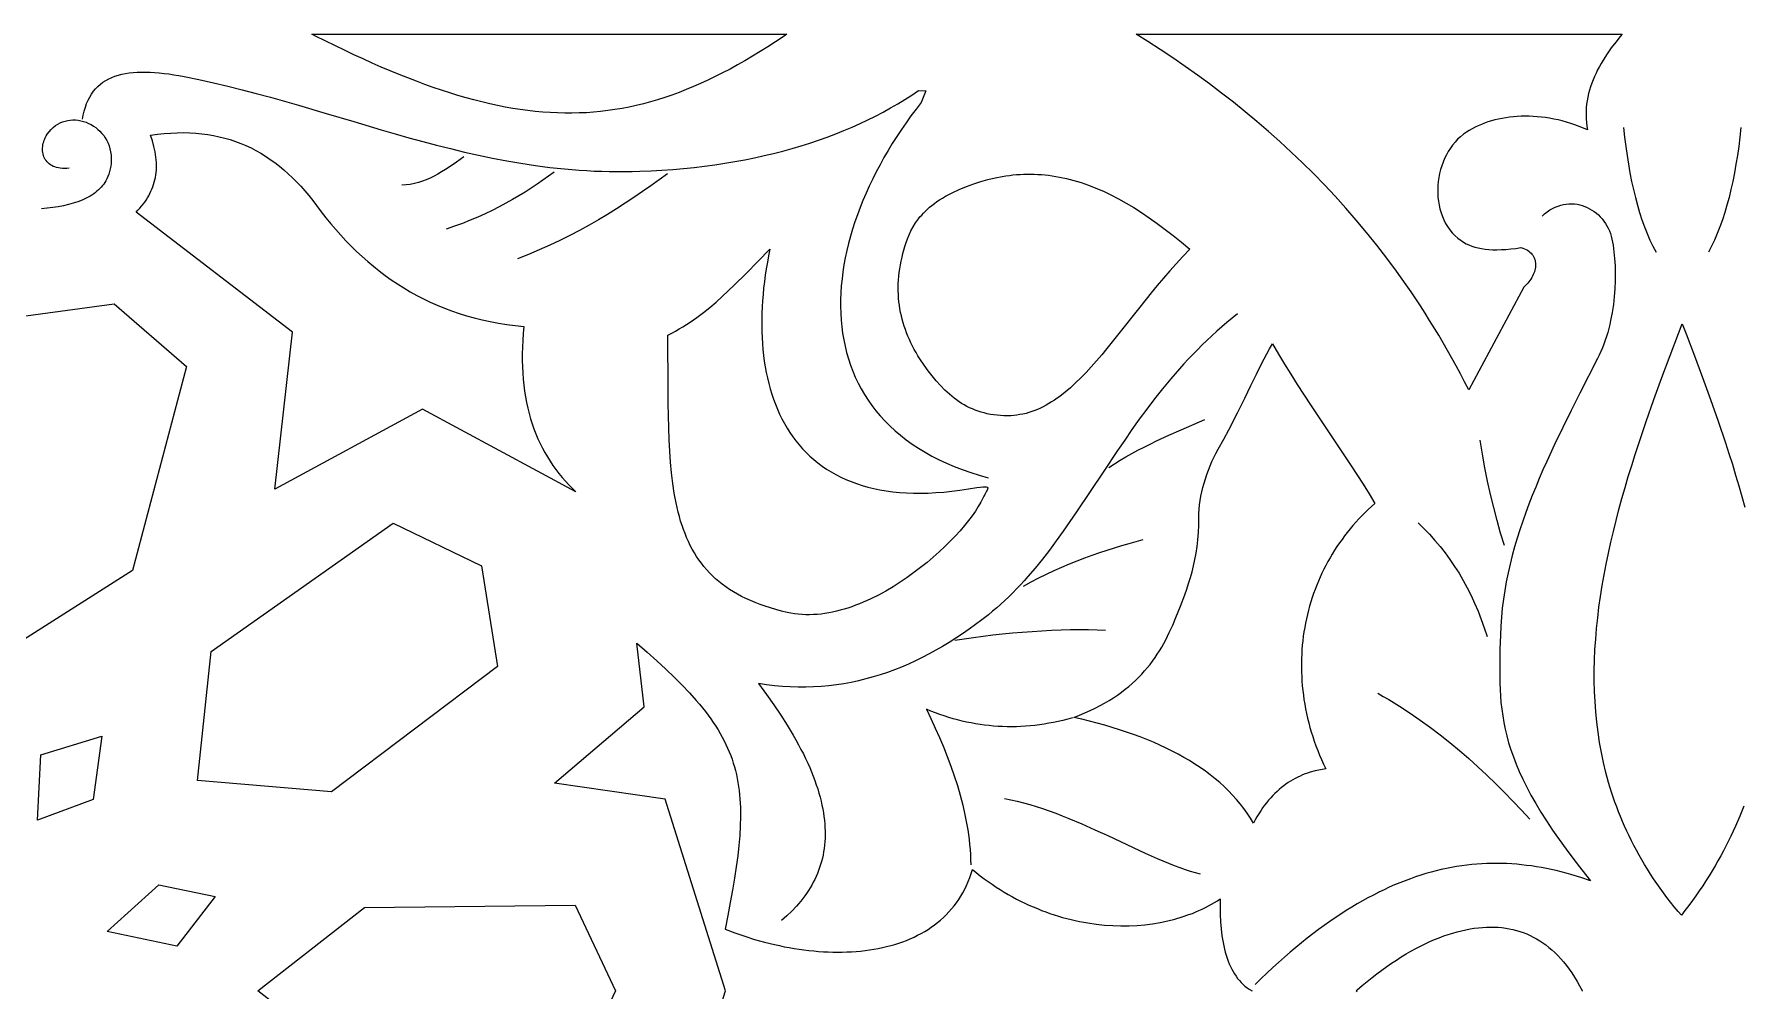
# Model space of a CAD drawing. Extents: x -332 to 348, y -263 to 352.
# Drawn here: x 164.42 to 213.25, y -175.33 to -148 of the extents above; entities that cross this region are included whole.
import ezdxf

# ---------------------------------------------------------------- set-up
doc = ezdxf.new("R2010")
doc.units = 0
doc.layers.add('LAYER_1', color=18, linetype='CONTINUOUS')
doc.layers.add('LAYER_2', color=174, linetype='CONTINUOUS')

msp = doc.modelspace()

# ---------------------------------------------------------------- linework, layer by layer
at = {"layer": 'LAYER_1'}
for points in [[(185.827, -148.071), (185.604, -148.218), (185.383, -148.361), (185.164, -148.498), (184.946, -148.63), (184.731, -148.757), (184.516, -148.878), (184.304, -148.995), (184.092, -149.106), (183.882, -149.212), (183.673, -149.312), (183.465, -149.408), (183.258, -149.498), (183.052, -149.583), (182.847, -149.663), (182.642, -149.738), (182.438, -149.808), (182.234, -149.872), (182.03, -149.932), (181.827, -149.987), (181.624, -150.036), (181.421, -150.081), (181.218, -150.12), (181.015, -150.154), (180.811, -150.184), (180.607, -150.209), (180.403, -150.228), (180.198, -150.243), (179.992, -150.252), (179.786, -150.257), (179.579, -150.257), (179.371, -150.252), (179.161, -150.242), (178.951, -150.228), (178.739, -150.208), (178.526, -150.184), (178.311, -150.155), (178.095, -150.121), (177.877, -150.082), (177.657, -150.039), (177.436, -149.99), (177.212, -149.937), (176.987, -149.88), (176.759, -149.817), (176.529, -149.75), (176.296, -149.679), (176.061, -149.602), (175.824, -149.521), (175.583, -149.436), (175.34, -149.345), (175.094, -149.25), (174.845, -149.151), (174.593, -149.047), (174.338, -148.938), (174.079, -148.825), (173.817, -148.708), (173.552, -148.586), (173.283, -148.459), (173.01, -148.328), (172.453, -148.052), (172.351, -148), (185.93, -148)], [(209.75, -148.064), (209.618, -148.225), (209.491, -148.392), (209.37, -148.565), (209.256, -148.743), (209.203, -148.834), (209.151, -148.926), (209.102, -149.019), (209.056, -149.113), (209.013, -149.209), (208.972, -149.305), (208.935, -149.402), (208.901, -149.5), (208.871, -149.599), (208.844, -149.699), (208.821, -149.799), (208.802, -149.901), (208.788, -150.003), (208.777, -150.106), (208.772, -150.209), (208.77, -150.313), (208.774, -150.418), (208.782, -150.523), (208.796, -150.628), (208.815, -150.734), (208.695, -150.682), (208.574, -150.634), (208.453, -150.59), (208.332, -150.55), (208.211, -150.513), (208.09, -150.48), (207.97, -150.451), (207.85, -150.425), (207.73, -150.403), (207.611, -150.385), (207.493, -150.37), (207.375, -150.359), (207.259, -150.351), (207.143, -150.346), (207.028, -150.345), (206.915, -150.347), (206.803, -150.352), (206.693, -150.361), (206.584, -150.373), (206.476, -150.388), (206.371, -150.406), (206.267, -150.427), (206.165, -150.451), (206.066, -150.478), (205.968, -150.508), (205.873, -150.541), (205.78, -150.577), (205.689, -150.615), (205.602, -150.657), (205.516, -150.701), (205.434, -150.748), (205.355, -150.797), (205.265, -150.86), (205.181, -150.929), (205.101, -151.004), (205.027, -151.084), (204.957, -151.169), (204.892, -151.259), (204.832, -151.353), (204.778, -151.45), (204.729, -151.551), (204.685, -151.656), (204.646, -151.762), (204.613, -151.871), (204.585, -151.982), (204.563, -152.094), (204.547, -152.207), (204.536, -152.321), (204.531, -152.435), (204.532, -152.549), (204.539, -152.662), (204.552, -152.774), (204.571, -152.885), (204.596, -152.994), (204.627, -153.101), (204.664, -153.205), (204.708, -153.307), (204.758, -153.405), (204.815, -153.499), (204.878, -153.589), (204.948, -153.674), (205.025, -153.755), (205.108, -153.83), (205.198, -153.899), (205.268, -153.945), (205.342, -153.986), (205.42, -154.023), (205.503, -154.056), (205.591, -154.084), (205.683, -154.107), (205.781, -154.127), (205.884, -154.141), (205.992, -154.152), (206.106, -154.158), (206.225, -154.159), (206.351, -154.156), (206.482, -154.149), (206.619, -154.137), (206.762, -154.12), (206.911, -154.099), (206.963, -154.115), (207.01, -154.133), (207.055, -154.153), (207.096, -154.176), (207.133, -154.201), (207.167, -154.227), (207.198, -154.256), (207.225, -154.286), (207.249, -154.319), (207.27, -154.352), (207.287, -154.387), (207.302, -154.423), (207.313, -154.461), (207.321, -154.499), (207.327, -154.539), (207.329, -154.579), (207.328, -154.62), (207.324, -154.661), (207.318, -154.703), (207.309, -154.745), (207.297, -154.787), (207.282, -154.829), (207.264, -154.871), (207.244, -154.913), (207.221, -154.955), (207.196, -154.996), (207.168, -155.037), (207.138, -155.076), (207.105, -155.116), (207.069, -155.154), (207.032, -155.191), (206.992, -155.227), (205.42, -158.163), (205.301, -157.932), (205.181, -157.703), (205.059, -157.478), (204.936, -157.255), (204.812, -157.034), (204.686, -156.816), (204.559, -156.601), (204.43, -156.389), (204.301, -156.178), (204.169, -155.971), (204.037, -155.766), (203.903, -155.563), (203.768, -155.363), (203.632, -155.165), (203.356, -154.776), (203.075, -154.397), (202.789, -154.027), (202.499, -153.665), (202.204, -153.313), (201.905, -152.968), (201.601, -152.632), (201.293, -152.304), (200.981, -151.984), (200.666, -151.672), (200.346, -151.367), (200.022, -151.069), (199.695, -150.778), (199.364, -150.494), (199.03, -150.217), (198.692, -149.946), (198.352, -149.681), (198.008, -149.422), (197.661, -149.169), (197.311, -148.921), (196.958, -148.679), (196.603, -148.442), (196.245, -148.209), (195.914, -148), (209.805, -148)], [(168.863, -150.818), (169.038, -150.829), (169.21, -150.845), (169.378, -150.867), (169.543, -150.895), (169.705, -150.929), (169.864, -150.968), (170.02, -151.014), (170.173, -151.065), (170.323, -151.121), (170.47, -151.184), (170.614, -151.251), (170.756, -151.325), (170.895, -151.403), (171.031, -151.487), (171.165, -151.577), (171.296, -151.671), (171.425, -151.771), (171.552, -151.876), (171.676, -151.986), (171.798, -152.101), (171.918, -152.222), (172.035, -152.347), (172.151, -152.477), (172.264, -152.612), (172.376, -152.752), (172.486, -152.896), (172.619, -153.073), (172.755, -153.246), (172.894, -153.416), (173.036, -153.582), (173.18, -153.744), (173.328, -153.902), (173.478, -154.056), (173.631, -154.206), (173.788, -154.353), (173.948, -154.494), (174.111, -154.632), (174.277, -154.765), (174.447, -154.893), (174.62, -155.017), (174.797, -155.136), (174.977, -155.25), (175.161, -155.36), (175.349, -155.464), (175.541, -155.564), (175.736, -155.658), (175.936, -155.747), (176.14, -155.83), (176.347, -155.908), (176.559, -155.981), (176.775, -156.047), (176.996, -156.109), (177.221, -156.164), (177.45, -156.213), (177.684, -156.256), (177.922, -156.294), (178.165, -156.325), (178.413, -156.349), (178.395, -156.551), (178.381, -156.749), (178.372, -156.943), (178.367, -157.134), (178.367, -157.321), (178.371, -157.503), (178.38, -157.683), (178.393, -157.858), (178.41, -158.03), (178.432, -158.199), (178.458, -158.364), (178.488, -158.525), (178.522, -158.683), (178.561, -158.837), (178.603, -158.989), (178.65, -159.136), (178.7, -159.281), (178.755, -159.422), (178.813, -159.56), (178.875, -159.695), (178.941, -159.827), (179.011, -159.956), (179.084, -160.081), (179.161, -160.204), (179.242, -160.323), (179.326, -160.44), (179.413, -160.554), (179.504, -160.664), (179.599, -160.772), (179.697, -160.878), (179.798, -160.98), (179.902, -161.08), (175.518, -158.715), (171.298, -160.998), (171.795, -156.513), (167.327, -153.087), (167.382, -153.031), (167.434, -152.974), (167.484, -152.916), (167.531, -152.858), (167.575, -152.799), (167.617, -152.738), (167.655, -152.677), (167.691, -152.616), (167.725, -152.553), (167.755, -152.489), (167.783, -152.425), (167.808, -152.36), (167.831, -152.294), (167.85, -152.227), (167.867, -152.16), (167.882, -152.091), (167.893, -152.022), (167.902, -151.952), (167.908, -151.881), (167.912, -151.81), (167.912, -151.737), (167.91, -151.664), (167.906, -151.589), (167.898, -151.514), (167.888, -151.439), (167.875, -151.362), (167.86, -151.285), (167.841, -151.206), (167.796, -151.047), (167.741, -150.885), (167.937, -150.858), (168.129, -150.838), (168.318, -150.824), (168.503, -150.816), (168.685, -150.814)], [(193.001, -152), (193.103, -152.005), (193.205, -152.012), (193.308, -152.021), (193.41, -152.032), (193.513, -152.046), (193.616, -152.062), (193.719, -152.081), (193.926, -152.125), (194.133, -152.179), (194.342, -152.242), (194.552, -152.315), (194.763, -152.398), (194.976, -152.49), (195.19, -152.592), (195.406, -152.703), (195.623, -152.824), (195.843, -152.955), (196.064, -153.096), (196.288, -153.247), (196.514, -153.407), (196.742, -153.577), (196.973, -153.757), (197.206, -153.947), (197.442, -154.147), (197.247, -154.352), (197.058, -154.558), (196.873, -154.765), (196.693, -154.974), (196.517, -155.182), (196.346, -155.39), (196.013, -155.803), (195.382, -156.601), (195.078, -156.977), (194.928, -157.158), (194.778, -157.333), (194.63, -157.501), (194.481, -157.663), (194.332, -157.817), (194.183, -157.963), (194.032, -158.101), (193.881, -158.23), (193.728, -158.349), (193.651, -158.405), (193.574, -158.458), (193.496, -158.509), (193.417, -158.557), (193.338, -158.602), (193.258, -158.644), (193.178, -158.683), (193.097, -158.72), (193.015, -158.753), (192.932, -158.783), (192.848, -158.81), (192.764, -158.834), (192.678, -158.854), (192.592, -158.871), (192.504, -158.884), (192.416, -158.894), (192.327, -158.901), (192.236, -158.903), (192.134, -158.902), (192.034, -158.898), (191.937, -158.89), (191.842, -158.878), (191.749, -158.864), (191.658, -158.845), (191.569, -158.824), (191.482, -158.8), (191.397, -158.772), (191.314, -158.742), (191.233, -158.709), (191.153, -158.672), (191.075, -158.634), (190.999, -158.592), (190.925, -158.548), (190.852, -158.501), (190.781, -158.451), (190.711, -158.4), (190.642, -158.346), (190.575, -158.289), (190.509, -158.231), (190.444, -158.17), (190.318, -158.043), (190.197, -157.907), (190.079, -157.765), (189.965, -157.617), (189.853, -157.462), (189.732, -157.281), (189.676, -157.189), (189.622, -157.097), (189.57, -157.005), (189.521, -156.912), (189.475, -156.818), (189.431, -156.724), (189.39, -156.629), (189.352, -156.534), (189.317, -156.438), (189.284, -156.341), (189.254, -156.244), (189.227, -156.146), (189.202, -156.047), (189.181, -155.948), (189.162, -155.848), (189.147, -155.747), (189.134, -155.646), (189.124, -155.544), (189.117, -155.441), (189.113, -155.338), (189.113, -155.234), (189.115, -155.129), (189.121, -155.024), (189.129, -154.918), (189.141, -154.811), (189.156, -154.703), (189.174, -154.595), (189.195, -154.485), (189.22, -154.375), (189.247, -154.265), (189.304, -154.062), (189.338, -153.956), (189.377, -153.846), (189.423, -153.735), (189.475, -153.622), (189.537, -153.508), (189.608, -153.394), (189.689, -153.28), (189.734, -153.223), (189.782, -153.167), (189.834, -153.111), (189.888, -153.055), (189.947, -153), (190.009, -152.945), (190.074, -152.891), (190.144, -152.838), (190.217, -152.785), (190.295, -152.733), (190.377, -152.683), (190.464, -152.633), (190.555, -152.584), (190.651, -152.537), (190.857, -152.442), (191.063, -152.356), (191.269, -152.28), (191.473, -152.212), (191.677, -152.154), (191.881, -152.105), (192.085, -152.065), (192.186, -152.049), (192.288, -152.035), (192.39, -152.023), (192.492, -152.013), (192.593, -152.006), (192.695, -152.001), (192.797, -151.998), (192.899, -151.998)], [(185.407, -154.333), (185.373, -154.518), (185.341, -154.703), (185.313, -154.887), (185.288, -155.071), (185.266, -155.253), (185.248, -155.435), (185.233, -155.615), (185.222, -155.795), (185.214, -155.973), (185.209, -156.15), (185.209, -156.326), (185.212, -156.499), (185.219, -156.672), (185.229, -156.842), (185.243, -157.011), (185.261, -157.178), (185.283, -157.343), (185.309, -157.505), (185.338, -157.666), (185.372, -157.824), (185.41, -157.979), (185.451, -158.133), (185.497, -158.283), (185.547, -158.431), (185.601, -158.576), (185.659, -158.718), (185.721, -158.857), (185.788, -158.992), (185.859, -159.125), (185.934, -159.254), (186.014, -159.38), (186.098, -159.502), (186.187, -159.621), (186.28, -159.736), (186.377, -159.847), (186.48, -159.954), (186.587, -160.057), (186.698, -160.156), (186.814, -160.25), (186.935, -160.341), (187.061, -160.427), (187.192, -160.508), (187.327, -160.585), (187.468, -160.657), (187.613, -160.724), (187.763, -160.786), (187.919, -160.843), (188.079, -160.895), (188.244, -160.942), (188.415, -160.984), (188.591, -161.02), (188.772, -161.05), (188.958, -161.075), (189.15, -161.094), (189.346, -161.107), (189.549, -161.115), (189.756, -161.116), (189.97, -161.111), (190.188, -161.1), (190.412, -161.082), (190.642, -161.059), (190.877, -161.028), (191.118, -160.991), (191.362, -160.953), (191.454, -160.94), (191.527, -160.933), (191.583, -160.931), (191.624, -160.934), (191.652, -160.942), (191.66, -160.947), (191.667, -160.955), (191.67, -160.963), (191.671, -160.973), (191.666, -160.997), (191.653, -161.027), (191.634, -161.062), (191.584, -161.149), (191.556, -161.202), (191.528, -161.261), (191.471, -161.375), (191.401, -161.497), (191.319, -161.625), (191.226, -161.759), (191.12, -161.899), (191.004, -162.042), (190.878, -162.189), (190.742, -162.339), (190.597, -162.49), (190.443, -162.642), (190.281, -162.794), (190.111, -162.945), (189.935, -163.095), (189.751, -163.242), (189.562, -163.386), (189.367, -163.526), (189.168, -163.66), (188.963, -163.789), (188.755, -163.912), (188.544, -164.027), (188.33, -164.133), (188.222, -164.183), (188.113, -164.231), (188.004, -164.276), (187.895, -164.319), (187.785, -164.359), (187.675, -164.396), (187.565, -164.43), (187.455, -164.461), (187.345, -164.489), (187.235, -164.514), (187.124, -164.535), (187.015, -164.553), (186.905, -164.568), (186.795, -164.579), (186.686, -164.586), (186.578, -164.589), (186.469, -164.589), (186.362, -164.584), (186.255, -164.575), (186.149, -164.562), (186.043, -164.545), (185.938, -164.523), (185.773, -164.483), (185.612, -164.44), (185.458, -164.395), (185.308, -164.346), (185.164, -164.295), (185.025, -164.242), (184.89, -164.185), (184.761, -164.126), (184.637, -164.065), (184.517, -164), (184.402, -163.933), (184.291, -163.864), (184.185, -163.791), (184.083, -163.716), (183.986, -163.638), (183.892, -163.558), (183.803, -163.475), (183.718, -163.389), (183.637, -163.301), (183.559, -163.21), (183.485, -163.116), (183.415, -163.02), (183.349, -162.921), (183.285, -162.819), (183.226, -162.715), (183.169, -162.608), (183.116, -162.499), (183.065, -162.386), (183.018, -162.271), (182.973, -162.154), (182.932, -162.034), (182.893, -161.911), (182.857, -161.786), (182.823, -161.658), (182.791, -161.527), (182.762, -161.393), (182.736, -161.258), (182.711, -161.119), (182.668, -160.834), (182.633, -160.538), (182.604, -160.232), (182.581, -159.916), (182.564, -159.589), (182.551, -159.251), (182.542, -158.903), (182.536, -158.545), (182.533, -158.176), (182.529, -156.597), (182.639, -156.541), (182.748, -156.483), (182.854, -156.423), (182.958, -156.361), (183.06, -156.297), (183.161, -156.232), (183.356, -156.096), (183.545, -155.955), (183.729, -155.807), (183.908, -155.655), (184.083, -155.498), (184.255, -155.338), (184.425, -155.174), (184.762, -154.837), (185.1, -154.494), (185.445, -154.147)], [(168.774, -157.495), (167.223, -163.32), (164.11, -165.302), (162.292, -161.907), (163.825, -156.091), (166.699, -155.704)], [(199.976, -157.14), (200.152, -157.429), (200.333, -157.719), (200.517, -158.009), (200.895, -158.589), (201.278, -159.167), (202.035, -160.306), (202.396, -160.862), (202.569, -161.136), (202.737, -161.406), (202.641, -161.492), (202.547, -161.579), (202.455, -161.668), (202.365, -161.758), (202.277, -161.85), (202.192, -161.944), (202.108, -162.039), (202.027, -162.136), (201.948, -162.234), (201.871, -162.334), (201.796, -162.435), (201.723, -162.538), (201.652, -162.642), (201.584, -162.747), (201.518, -162.853), (201.454, -162.961), (201.393, -163.07), (201.334, -163.18), (201.277, -163.291), (201.222, -163.404), (201.17, -163.517), (201.12, -163.632), (201.072, -163.747), (201.027, -163.864), (200.984, -163.982), (200.944, -164.1), (200.906, -164.22), (200.87, -164.34), (200.837, -164.461), (200.806, -164.583), (200.778, -164.706), (200.752, -164.829), (200.729, -164.954), (200.708, -165.078), (200.69, -165.204), (200.674, -165.33), (200.661, -165.457), (200.651, -165.585), (200.643, -165.712), (200.637, -165.841), (200.635, -165.97), (200.635, -166.099), (200.637, -166.229), (200.643, -166.359), (200.65, -166.489), (200.661, -166.62), (200.674, -166.751), (200.691, -166.882), (200.709, -167.014), (200.731, -167.146), (200.755, -167.277), (200.782, -167.409), (200.812, -167.541), (200.845, -167.674), (200.881, -167.806), (200.919, -167.938), (200.96, -168.07), (201.004, -168.202), (201.051, -168.334), (201.101, -168.466), (201.154, -168.597), (201.21, -168.729), (201.269, -168.86), (201.33, -168.991), (201.179, -169.016), (201.03, -169.048), (200.884, -169.089), (200.812, -169.113), (200.74, -169.139), (200.669, -169.167), (200.599, -169.197), (200.53, -169.23), (200.461, -169.265), (200.393, -169.302), (200.326, -169.342), (200.26, -169.385), (200.194, -169.43), (200.129, -169.478), (200.065, -169.528), (200.002, -169.582), (199.939, -169.638), (199.878, -169.696), (199.817, -169.758), (199.758, -169.822), (199.699, -169.89), (199.641, -169.96), (199.584, -170.034), (199.528, -170.11), (199.473, -170.19), (199.418, -170.273), (199.365, -170.359), (199.313, -170.448), (199.262, -170.541), (199.176, -170.399), (199.084, -170.261), (198.988, -170.126), (198.886, -169.994), (198.779, -169.866), (198.667, -169.741), (198.549, -169.619), (198.427, -169.501), (198.3, -169.385), (198.168, -169.273), (198.031, -169.164), (197.89, -169.058), (197.743, -168.954), (197.592, -168.854), (197.436, -168.757), (197.276, -168.663), (197.111, -168.571), (196.942, -168.483), (196.768, -168.397), (196.59, -168.314), (196.408, -168.234), (196.221, -168.156), (196.03, -168.081), (195.835, -168.009), (195.636, -167.94), (195.433, -167.873), (195.226, -167.808), (195.015, -167.746), (194.8, -167.687), (194.581, -167.63), (194.359, -167.575), (194.133, -167.523), (194.294, -167.459), (194.449, -167.394), (194.598, -167.326), (194.741, -167.257), (194.879, -167.185), (195.012, -167.112), (195.139, -167.037), (195.261, -166.96), (195.378, -166.882), (195.491, -166.801), (195.598, -166.719), (195.701, -166.635), (195.8, -166.55), (195.895, -166.463), (195.985, -166.375), (196.072, -166.285), (196.154, -166.193), (196.234, -166.1), (196.309, -166.006), (196.382, -165.911), (196.451, -165.814), (196.517, -165.715), (196.581, -165.616), (196.642, -165.515), (196.7, -165.413), (196.756, -165.31), (196.86, -165.1), (196.958, -164.887), (197.048, -164.669), (197.177, -164.344), (197.3, -164.021), (197.358, -163.859), (197.412, -163.695), (197.464, -163.529), (197.511, -163.36), (197.555, -163.187), (197.594, -163.01), (197.628, -162.827), (197.656, -162.639), (197.678, -162.444), (197.695, -162.242), (197.704, -162.031), (197.706, -161.813), (197.708, -161.692), (197.715, -161.57), (197.727, -161.447), (197.743, -161.323), (197.764, -161.199), (197.79, -161.074), (197.82, -160.949), (197.854, -160.825), (197.891, -160.701), (197.933, -160.577), (197.978, -160.454), (198.027, -160.333), (198.08, -160.213), (198.135, -160.094), (198.194, -159.977), (198.255, -159.862), (198.414, -159.571), (198.559, -159.301), (198.81, -158.819), (199.018, -158.404), (199.194, -158.04), (199.35, -157.717), (199.496, -157.42), (199.645, -157.136), (199.723, -156.995), (199.806, -156.852)], [(177.206, -163.191), (177.66, -166.07), (172.915, -169.651), (169.087, -169.326), (169.474, -165.636), (174.674, -161.975)], [(166.1, -169.864), (164.514, -170.459), (164.604, -168.593), (166.351, -168.055)], [(169.588, -172.635), (168.496, -174.062), (166.5, -173.64), (167.978, -172.306)], [(181.027, -175.334), (179.879, -177.785), (173.855, -177.711), (170.809, -175.334), (173.855, -172.957), (179.879, -172.884)]]:
    msp.add_lwpolyline(points, close=True, dxfattribs=at)
for points in [[(213.277, -170.057), (213.164, -170.342), (213.043, -170.626), (212.912, -170.911), (212.77, -171.198), (212.697, -171.338), (212.62, -171.48), (212.54, -171.622), (212.458, -171.764), (212.374, -171.906), (212.286, -172.048), (212.196, -172.19), (212.104, -172.332), (212.008, -172.474), (211.91, -172.616), (211.809, -172.758), (211.705, -172.9), (211.598, -173.042), (211.495, -173.176), (211.401, -173.064), (211.292, -172.932), (211.187, -172.799), (211.084, -172.667), (210.984, -172.533), (210.887, -172.4), (210.793, -172.266), (210.702, -172.132), (210.613, -171.997), (210.527, -171.862), (210.444, -171.727), (210.364, -171.591), (210.286, -171.456), (210.211, -171.319), (210.138, -171.183), (210.068, -171.046), (210.001, -170.909), (209.936, -170.772), (209.873, -170.634), (209.813, -170.496), (209.755, -170.357), (209.7, -170.218), (209.647, -170.079), (209.597, -169.942), (209.501, -169.659), (209.416, -169.378), (209.339, -169.095), (209.27, -168.81), (209.21, -168.525), (209.158, -168.237), (209.114, -167.948), (209.078, -167.658), (209.049, -167.366), (209.028, -167.072), (209.013, -166.778), (209.006, -166.481), (209.006, -166.184), (209.013, -165.884), (209.026, -165.584), (209.046, -165.282), (209.071, -164.98), (209.103, -164.676), (209.141, -164.37), (209.184, -164.064), (209.232, -163.757), (209.286, -163.449), (209.346, -163.14), (209.409, -162.83), (209.478, -162.519), (209.551, -162.208), (209.629, -161.896), (209.711, -161.583), (209.796, -161.27), (209.886, -160.957), (209.978, -160.643), (210.075, -160.328), (210.174, -160.014), (210.276, -159.7), (210.489, -159.069), (210.71, -158.44), (210.939, -157.81), (211.175, -157.182), (211.414, -156.555), (211.52, -156.281), (211.629, -156.563), (211.868, -157.188), (212.101, -157.811), (212.328, -158.434), (212.547, -159.054), (212.756, -159.674), (212.856, -159.981), (212.953, -160.289), (213.047, -160.597), (213.137, -160.904), (213.224, -161.21), (213.307, -161.515)], [(182.452, -180.81), (184.173, -175.334), (182.452, -169.859), (179.288, -169.399), (181.853, -167.222), (181.64, -165.403), (181.934, -165.658), (182.21, -165.905), (182.469, -166.144), (182.71, -166.376), (182.936, -166.602), (183.145, -166.822), (183.338, -167.039), (183.429, -167.146), (183.516, -167.252), (183.599, -167.357), (183.679, -167.462), (183.755, -167.566), (183.827, -167.67), (183.896, -167.774), (183.961, -167.878), (184.023, -167.982), (184.081, -168.086), (184.136, -168.19), (184.188, -168.294), (184.236, -168.399), (184.281, -168.504), (184.323, -168.61), (184.362, -168.717), (184.398, -168.825), (184.431, -168.933), (184.46, -169.043), (184.487, -169.154), (184.511, -169.266), (184.532, -169.38), (184.551, -169.495), (184.566, -169.612), (184.579, -169.73), (184.589, -169.85), (184.597, -169.973), (184.602, -170.097), (184.605, -170.224), (184.605, -170.352), (184.598, -170.617), (184.582, -170.892), (184.557, -171.179), (184.523, -171.478), (184.482, -171.79), (184.433, -172.115), (184.376, -172.456), (184.313, -172.812), (184.243, -173.184), (184.167, -173.574), (184.446, -173.68), (184.726, -173.777), (185.008, -173.865), (185.291, -173.944), (185.574, -174.013), (185.715, -174.044), (185.856, -174.073), (185.997, -174.1), (186.138, -174.124), (186.278, -174.145), (186.418, -174.165), (186.557, -174.181), (186.696, -174.196), (186.834, -174.207), (186.972, -174.217), (187.108, -174.223), (187.244, -174.228), (187.378, -174.229), (187.512, -174.228), (187.645, -174.225), (187.776, -174.218), (187.907, -174.21), (188.036, -174.198), (188.163, -174.184), (188.29, -174.167), (188.414, -174.148), (188.537, -174.125), (188.659, -174.1), (188.779, -174.072), (188.897, -174.042), (189.013, -174.009), (189.127, -173.972), (189.239, -173.933), (189.35, -173.892), (189.458, -173.847), (189.564, -173.799), (189.667, -173.749), (189.769, -173.695), (189.868, -173.639), (189.964, -173.579), (190.058, -173.517), (190.149, -173.452), (190.238, -173.384), (190.323, -173.312), (190.406, -173.238), (190.486, -173.16), (190.563, -173.08), (190.637, -172.996), (190.708, -172.909), (190.776, -172.82), (190.841, -172.727), (190.902, -172.63), (190.96, -172.531), (191.014, -172.428), (191.065, -172.323), (191.112, -172.214), (191.156, -172.101), (191.195, -171.986), (191.231, -171.867), (191.342, -171.957), (191.454, -172.045), (191.566, -172.13), (191.679, -172.212), (191.794, -172.291), (191.908, -172.368), (192.024, -172.442), (192.14, -172.513), (192.257, -172.582), (192.374, -172.647), (192.492, -172.711), (192.611, -172.771), (192.729, -172.829), (192.849, -172.884), (192.968, -172.937), (193.088, -172.987), (193.208, -173.035), (193.328, -173.08), (193.449, -173.122), (193.569, -173.162), (193.69, -173.2), (193.811, -173.235), (193.931, -173.268), (194.052, -173.298), (194.172, -173.326), (194.293, -173.351), (194.413, -173.374), (194.533, -173.395), (194.772, -173.429), (195.009, -173.454), (195.245, -173.47), (195.478, -173.477), (195.709, -173.475), (195.937, -173.464), (196.162, -173.445), (196.383, -173.417), (196.6, -173.381), (196.813, -173.337), (197.021, -173.285), (197.224, -173.225), (197.422, -173.158), (197.518, -173.121), (197.614, -173.082), (197.707, -173.042), (197.799, -173), (197.89, -172.955), (197.979, -172.909), (198.066, -172.862), (198.151, -172.812), (198.235, -172.761), (198.316, -172.708), (198.312, -172.931), (198.314, -173.149), (198.323, -173.361), (198.339, -173.567), (198.363, -173.766), (198.395, -173.958), (198.414, -174.051), (198.435, -174.142), (198.458, -174.231), (198.483, -174.317), (198.511, -174.401), (198.541, -174.483), (198.573, -174.562), (198.607, -174.639), (198.643, -174.713), (198.682, -174.784), (198.724, -174.853), (198.767, -174.918), (198.813, -174.981), (198.862, -175.04), (198.913, -175.097), (198.967, -175.15), (199.023, -175.2), (199.082, -175.247), (199.143, -175.29), (199.208, -175.329), (199.225, -175.329), (199.216, -175.334), (199.225, -175.339)], [(202.232, -175.36), (202.204, -175.334), (202.232, -175.309), (202.373, -175.187), (202.513, -175.07), (202.654, -174.957), (202.794, -174.848), (202.934, -174.743), (203.074, -174.642), (203.213, -174.546), (203.352, -174.454), (203.491, -174.366), (203.629, -174.282), (203.766, -174.203), (203.902, -174.127), (204.038, -174.057), (204.173, -173.99), (204.307, -173.928), (204.44, -173.871), (204.571, -173.817), (204.702, -173.768), (204.831, -173.724), (204.959, -173.683), (205.086, -173.647), (205.211, -173.616), (205.334, -173.588), (205.456, -173.565), (205.576, -173.546), (205.695, -173.531), (205.811, -173.521), (205.926, -173.514), (206.04, -173.512), (206.151, -173.514), (206.26, -173.52), (206.368, -173.529), (206.474, -173.543), (206.578, -173.561), (206.681, -173.583), (206.782, -173.608), (206.881, -173.638), (206.978, -173.671), (207.075, -173.709), (207.169, -173.751), (207.263, -173.797), (207.355, -173.847), (207.446, -173.902), (207.535, -173.961), (207.624, -174.024), (207.711, -174.093), (207.797, -174.166), (207.882, -174.244), (207.966, -174.327), (208.049, -174.416), (208.13, -174.51), (208.21, -174.609), (208.289, -174.714), (208.366, -174.825), (208.441, -174.942), (208.515, -175.065), (208.587, -175.193), (208.657, -175.328), (208.66, -175.334), (208.657, -175.341)]]:
    msp.add_lwpolyline(points, dxfattribs=at)
at = {"layer": 'LAYER_2'}
for points in [[(165.8, -150.433), (165.821, -150.311), (165.848, -150.195), (165.879, -150.086), (165.916, -149.983), (165.957, -149.886), (166.004, -149.795), (166.055, -149.711), (166.112, -149.632), (166.173, -149.56), (166.238, -149.492), (166.309, -149.431), (166.383, -149.375), (166.463, -149.324), (166.546, -149.278), (166.634, -149.238), (166.726, -149.202), (166.822, -149.171), (166.922, -149.145), (167.026, -149.124), (167.134, -149.107), (167.246, -149.094), (167.361, -149.086), (167.48, -149.082), (167.603, -149.082), (167.729, -149.086), (167.859, -149.093), (167.992, -149.104), (168.128, -149.119), (168.267, -149.137), (168.409, -149.159), (168.554, -149.184), (168.703, -149.211), (169.122, -149.297), (169.537, -149.388), (169.949, -149.485), (170.358, -149.587), (170.764, -149.693), (171.167, -149.802), (171.568, -149.914), (171.968, -150.029), (172.761, -150.262), (173.551, -150.498), (174.338, -150.731), (174.732, -150.845), (175.126, -150.957), (175.521, -151.066), (175.917, -151.17), (176.314, -151.271), (176.713, -151.367), (177.114, -151.457), (177.516, -151.541), (177.922, -151.619), (178.33, -151.689), (178.741, -151.751), (178.948, -151.779), (179.155, -151.805), (179.364, -151.829), (179.574, -151.85), (179.784, -151.869), (179.996, -151.885), (180.208, -151.899), (180.422, -151.91), (180.637, -151.918), (180.853, -151.924), (181.07, -151.927), (181.289, -151.926), (181.509, -151.923), (181.73, -151.917), (182.047, -151.903), (182.36, -151.885), (182.67, -151.863), (182.975, -151.836), (183.277, -151.805), (183.575, -151.77), (183.869, -151.73), (184.159, -151.686), (184.445, -151.638), (184.727, -151.586), (185.005, -151.53), (185.28, -151.47), (185.55, -151.406), (185.816, -151.338), (186.078, -151.266), (186.335, -151.19), (186.589, -151.11), (186.838, -151.027), (187.084, -150.939), (187.325, -150.848), (187.562, -150.753), (187.794, -150.655), (188.023, -150.553), (188.247, -150.447), (188.466, -150.338), (188.682, -150.225), (188.893, -150.109), (189.099, -149.989), (189.301, -149.866), (189.499, -149.74), (189.692, -149.61), (189.902, -149.62), (189.77, -149.953), (189.621, -150.144), (189.477, -150.337), (189.337, -150.532), (189.201, -150.728), (189.07, -150.926), (188.943, -151.125), (188.822, -151.325), (188.704, -151.526), (188.592, -151.729), (188.484, -151.932), (188.382, -152.135), (188.284, -152.34), (188.192, -152.544), (188.104, -152.749), (188.022, -152.955), (187.945, -153.16), (187.874, -153.365), (187.808, -153.571), (187.747, -153.775), (187.693, -153.98), (187.643, -154.184), (187.6, -154.387), (187.562, -154.59), (187.531, -154.792), (187.505, -154.992), (187.485, -155.192), (187.472, -155.39), (187.464, -155.587), (187.463, -155.783), (187.468, -155.976), (187.48, -156.168), (187.498, -156.359), (187.523, -156.547), (187.554, -156.733), (187.592, -156.917), (187.637, -157.099), (187.689, -157.278), (187.748, -157.455), (187.813, -157.629), (187.886, -157.8), (187.966, -157.968), (188.053, -158.133), (188.148, -158.295), (188.25, -158.453), (188.359, -158.609), (188.476, -158.76), (188.6, -158.908), (188.732, -159.052), (188.872, -159.193), (189.02, -159.329), (189.175, -159.461), (189.339, -159.589), (189.511, -159.712), (189.69, -159.831), (189.878, -159.945), (190.075, -160.055), (190.279, -160.159), (190.492, -160.259), (190.714, -160.353), (190.944, -160.442), (191.183, -160.526), (191.43, -160.604), (191.686, -160.677)], [(165.419, -151.832), (165.35, -151.838), (165.284, -151.84), (165.222, -151.838), (165.163, -151.832), (165.108, -151.823), (165.056, -151.811), (165.007, -151.795), (164.962, -151.777), (164.92, -151.755), (164.881, -151.731), (164.845, -151.705), (164.812, -151.676), (164.783, -151.644), (164.757, -151.611), (164.734, -151.576), (164.713, -151.54), (164.696, -151.501), (164.682, -151.462), (164.671, -151.421), (164.663, -151.38), (164.658, -151.337), (164.656, -151.294), (164.657, -151.25), (164.66, -151.206), (164.666, -151.162), (164.676, -151.117), (164.688, -151.073), (164.702, -151.029), (164.72, -150.986), (164.74, -150.943), (164.763, -150.901), (164.788, -150.86), (164.841, -150.788), (164.898, -150.722), (164.958, -150.664), (165.022, -150.614), (165.088, -150.57), (165.157, -150.534), (165.228, -150.504), (165.3, -150.481), (165.374, -150.464), (165.449, -150.454), (165.525, -150.45), (165.601, -150.452), (165.677, -150.46), (165.753, -150.473), (165.827, -150.493), (165.901, -150.518), (165.973, -150.548), (166.043, -150.584), (166.111, -150.624), (166.176, -150.67), (166.238, -150.72), (166.297, -150.775), (166.352, -150.834), (166.403, -150.898), (166.449, -150.966), (166.491, -151.038), (166.527, -151.113), (166.558, -151.193), (166.583, -151.276), (166.602, -151.363), (166.614, -151.453), (166.619, -151.546), (166.618, -151.623), (166.614, -151.699), (166.604, -151.775), (166.591, -151.85), (166.573, -151.924), (166.551, -151.996), (166.525, -152.067), (166.493, -152.136), (166.467, -152.186), (166.437, -152.235), (166.405, -152.282), (166.371, -152.327), (166.334, -152.371), (166.295, -152.412), (166.254, -152.452), (166.211, -152.49), (166.165, -152.527), (166.117, -152.562), (166.067, -152.596), (166.015, -152.627), (165.906, -152.687), (165.788, -152.74), (165.664, -152.788), (165.532, -152.831), (165.395, -152.868), (165.251, -152.901), (165.101, -152.929), (164.946, -152.952), (164.787, -152.972), (164.623, -152.988)], [(209.841, -150.669), (209.872, -150.94), (209.905, -151.205), (209.942, -151.464), (209.983, -151.717), (210.027, -151.964), (210.074, -152.205), (210.126, -152.438), (210.181, -152.666), (210.24, -152.886), (210.303, -153.099), (210.37, -153.306), (210.442, -153.505), (210.517, -153.697), (210.597, -153.881), (210.682, -154.058), (210.771, -154.226)], [(213.198, -150.669), (213.167, -150.94), (213.134, -151.205), (213.097, -151.464), (213.056, -151.717), (213.012, -151.964), (212.965, -152.205), (212.913, -152.438), (212.858, -152.666), (212.799, -152.886), (212.736, -153.099), (212.669, -153.306), (212.597, -153.505), (212.522, -153.697), (212.442, -153.881), (212.357, -154.058), (212.268, -154.226)], [(176.699, -151.501), (176.489, -151.654), (176.276, -151.8), (176.169, -151.87), (176.062, -151.936), (175.954, -151.998), (175.844, -152.057), (175.734, -152.11), (175.623, -152.159), (175.511, -152.202), (175.398, -152.238), (175.283, -152.269), (175.166, -152.292), (175.049, -152.307), (174.929, -152.315)], [(179.28, -151.945), (179.119, -152.061), (178.956, -152.176), (178.789, -152.29), (178.62, -152.402), (178.446, -152.512), (178.269, -152.621), (178.087, -152.728), (177.9, -152.832), (177.708, -152.935), (177.511, -153.034), (177.307, -153.131), (177.098, -153.226), (176.881, -153.317), (176.658, -153.405), (176.428, -153.49), (176.189, -153.572)], [(182.521, -151.989), (182.043, -152.329), (181.801, -152.497), (181.557, -152.664), (181.309, -152.828), (181.057, -152.99), (180.801, -153.15), (180.541, -153.306), (180.275, -153.459), (180.004, -153.609), (179.726, -153.754), (179.442, -153.896), (179.151, -154.033), (178.852, -154.166), (178.545, -154.293), (178.23, -154.415)], [(207.515, -153.198), (207.588, -153.132), (207.663, -153.074), (207.738, -153.023), (207.815, -152.979), (207.892, -152.941), (207.97, -152.91), (208.048, -152.885), (208.127, -152.867), (208.205, -152.854), (208.283, -152.848), (208.361, -152.847), (208.438, -152.851), (208.514, -152.861), (208.589, -152.876), (208.662, -152.897), (208.734, -152.922), (208.805, -152.952), (208.873, -152.986), (208.939, -153.025), (209.003, -153.068), (209.065, -153.115), (209.123, -153.166), (209.179, -153.221), (209.231, -153.279), (209.28, -153.341), (209.325, -153.405), (209.367, -153.473), (209.405, -153.544), (209.438, -153.618), (209.467, -153.694), (209.491, -153.773), (209.51, -153.854), (209.542, -154.029), (209.568, -154.215), (209.587, -154.412), (209.6, -154.617), (209.606, -154.83), (209.604, -155.049), (209.595, -155.272), (209.578, -155.499), (209.552, -155.728), (209.517, -155.957), (209.473, -156.185), (209.447, -156.299), (209.419, -156.412), (209.389, -156.524), (209.355, -156.635), (209.32, -156.745), (209.281, -156.853), (209.24, -156.96), (209.196, -157.065), (209.15, -157.168), (209.1, -157.27), (208.596, -158.258), (208.349, -158.749), (208.107, -159.237), (207.873, -159.723), (207.648, -160.209), (207.54, -160.452), (207.434, -160.695), (207.332, -160.939), (207.234, -161.182), (207.139, -161.425), (207.048, -161.669), (206.961, -161.914), (206.879, -162.159), (206.801, -162.405), (206.729, -162.651), (206.661, -162.898), (206.599, -163.146), (206.542, -163.395), (206.491, -163.644), (206.447, -163.895), (206.408, -164.147), (206.376, -164.401), (206.351, -164.655), (206.333, -164.911), (206.322, -165.169), (206.311, -165.576), (206.303, -165.968), (206.302, -166.35), (206.306, -166.539), (206.313, -166.726), (206.325, -166.913), (206.34, -167.099), (206.361, -167.286), (206.388, -167.474), (206.42, -167.664), (206.459, -167.855), (206.505, -168.049), (206.559, -168.245), (206.622, -168.445), (206.693, -168.649), (206.773, -168.857), (206.863, -169.07), (206.963, -169.288), (207.075, -169.513), (207.197, -169.743), (207.332, -169.981), (207.479, -170.226), (207.639, -170.479), (207.813, -170.74), (208, -171.01), (208.203, -171.289), (208.42, -171.578), (208.653, -171.877), (208.902, -172.188), (208.621, -172.094), (208.339, -172.009), (208.199, -171.97), (208.058, -171.934), (207.917, -171.9), (207.777, -171.868), (207.636, -171.839), (207.495, -171.813), (207.354, -171.789), (207.213, -171.767), (207.072, -171.749), (206.93, -171.733), (206.789, -171.719), (206.647, -171.709), (206.505, -171.701), (206.363, -171.696), (206.22, -171.694), (206.078, -171.695), (205.935, -171.699), (205.792, -171.706), (205.648, -171.715), (205.504, -171.728), (205.36, -171.744), (205.216, -171.763), (205.071, -171.785), (204.926, -171.811), (204.78, -171.839), (204.634, -171.871), (204.488, -171.906), (204.341, -171.945), (204.194, -171.986), (204.046, -172.032), (203.898, -172.08), (203.749, -172.132), (203.6, -172.188), (203.45, -172.247), (203.299, -172.31), (203.148, -172.377), (202.997, -172.447), (202.845, -172.52), (202.692, -172.598), (202.538, -172.679), (202.384, -172.764), (202.23, -172.853), (202.074, -172.946), (201.918, -173.043), (201.761, -173.143), (201.604, -173.248), (201.445, -173.357), (201.286, -173.469), (201.126, -173.586), (200.966, -173.707), (200.804, -173.832), (200.642, -173.961), (200.479, -174.095), (200.315, -174.233), (200.15, -174.375), (199.984, -174.521), (199.818, -174.672), (199.65, -174.827), (199.481, -174.987), (199.312, -175.151)], [(198.809, -155.992), (198.656, -156.114), (198.506, -156.237), (198.359, -156.362), (198.214, -156.489), (198.072, -156.618), (197.933, -156.749), (197.797, -156.881), (197.663, -157.015), (197.531, -157.15), (197.402, -157.286), (197.274, -157.424), (197.149, -157.563), (196.906, -157.845), (196.67, -158.13), (196.441, -158.419), (196.218, -158.711), (196.002, -159.005), (195.79, -159.3), (195.584, -159.596), (195.381, -159.893), (194.985, -160.485), (194.597, -161.07), (194.212, -161.645), (194.019, -161.927), (193.825, -162.204), (193.63, -162.476), (193.432, -162.742), (193.231, -163.001), (193.027, -163.254), (192.818, -163.499), (192.712, -163.618), (192.604, -163.736), (192.496, -163.851), (192.385, -163.964), (192.274, -164.074), (192.16, -164.182), (192.045, -164.287), (191.929, -164.39), (191.81, -164.49), (191.689, -164.588), (191.506, -164.73), (191.321, -164.869), (191.135, -165.003), (190.948, -165.132), (190.759, -165.257), (190.57, -165.378), (190.379, -165.493), (190.186, -165.604), (189.993, -165.71), (189.798, -165.811), (189.602, -165.907), (189.404, -165.997), (189.205, -166.082), (189.004, -166.162), (188.802, -166.236), (188.599, -166.305), (188.393, -166.367), (188.187, -166.424), (187.979, -166.476), (187.769, -166.521), (187.557, -166.559), (187.344, -166.592), (187.129, -166.618), (186.912, -166.638), (186.694, -166.652), (186.474, -166.658), (186.252, -166.658), (186.028, -166.652), (185.802, -166.638), (185.575, -166.617), (185.345, -166.589), (185.114, -166.554), (185.345, -166.863), (185.559, -167.165), (185.758, -167.46), (185.942, -167.747), (186.11, -168.027), (186.188, -168.165), (186.263, -168.301), (186.333, -168.435), (186.401, -168.567), (186.464, -168.697), (186.524, -168.826), (186.581, -168.954), (186.634, -169.079), (186.683, -169.203), (186.729, -169.325), (186.771, -169.446), (186.81, -169.565), (186.846, -169.683), (186.878, -169.799), (186.907, -169.913), (186.932, -170.026), (186.955, -170.138), (186.974, -170.248), (186.99, -170.356), (187.003, -170.463), (187.012, -170.568), (187.019, -170.672), (187.022, -170.775), (187.023, -170.876), (187.02, -170.976), (187.014, -171.074), (187.006, -171.171), (186.994, -171.267), (186.98, -171.361), (186.963, -171.454), (186.943, -171.546), (186.92, -171.636), (186.895, -171.726), (186.866, -171.813), (186.835, -171.9), (186.802, -171.985), (186.765, -172.069), (186.726, -172.152), (186.685, -172.234), (186.641, -172.314), (186.595, -172.394), (186.546, -172.472), (186.494, -172.549), (186.44, -172.625), (186.384, -172.7), (186.326, -172.774), (186.265, -172.846), (186.202, -172.918), (186.069, -173.058), (185.927, -173.194), (185.776, -173.326)], [(195.136, -160.382), (195.293, -160.277), (195.455, -160.176), (195.622, -160.077), (195.792, -159.981), (195.964, -159.888), (196.139, -159.798), (196.316, -159.71), (196.493, -159.624), (196.849, -159.459), (197.201, -159.302), (197.877, -159.007)], [(206.436, -162.614), (206.328, -162.258), (206.226, -161.897), (206.131, -161.529), (206.041, -161.155), (205.958, -160.775), (205.881, -160.388), (205.81, -159.996), (205.745, -159.598)], [(203.969, -161.965), (204.135, -162.126), (204.296, -162.291), (204.451, -162.463), (204.6, -162.64), (204.744, -162.823), (204.882, -163.011), (205.014, -163.206), (205.14, -163.405), (205.26, -163.611), (205.375, -163.822), (205.484, -164.039), (205.587, -164.262), (205.685, -164.49), (205.777, -164.724), (205.863, -164.963), (205.943, -165.209)], [(192.688, -163.774), (192.907, -163.652), (193.127, -163.537), (193.348, -163.427), (193.568, -163.324), (193.788, -163.225), (194.007, -163.133), (194.226, -163.045), (194.443, -162.962), (194.659, -162.883), (194.874, -162.809), (195.087, -162.739), (195.298, -162.673), (195.506, -162.61), (195.713, -162.551), (196.117, -162.443)], [(190.732, -165.312), (190.994, -165.273), (191.262, -165.235), (191.535, -165.2), (191.812, -165.167), (192.092, -165.137), (192.374, -165.11), (192.656, -165.085), (192.938, -165.063), (193.218, -165.045), (193.495, -165.03), (193.768, -165.019), (194.036, -165.012), (194.298, -165.009), (194.553, -165.011), (194.799, -165.017), (195.036, -165.028)], [(202.817, -166.83), (202.975, -166.921), (203.132, -167.013), (203.439, -167.202), (203.74, -167.398), (204.034, -167.601), (204.322, -167.809), (204.605, -168.023), (204.882, -168.243), (205.153, -168.468), (205.419, -168.698), (205.681, -168.933), (205.938, -169.172), (206.19, -169.416), (206.438, -169.664), (206.682, -169.916), (206.923, -170.171), (207.16, -170.43)], [(194.091, -167.535), (193.955, -167.572), (193.819, -167.606), (193.684, -167.637), (193.549, -167.665), (193.415, -167.691), (193.281, -167.713), (193.148, -167.733), (193.015, -167.749), (192.883, -167.763), (192.751, -167.774), (192.619, -167.782), (192.488, -167.787), (192.357, -167.789), (192.226, -167.789), (192.096, -167.785), (191.966, -167.779), (191.837, -167.77), (191.708, -167.758), (191.579, -167.743), (191.45, -167.725), (191.321, -167.704), (191.193, -167.681), (191.065, -167.655), (190.937, -167.625), (190.81, -167.594), (190.682, -167.559), (190.555, -167.521), (190.427, -167.481), (190.3, -167.438), (190.173, -167.392), (190.046, -167.343), (189.92, -167.291), (190.047, -167.558), (190.17, -167.826), (190.289, -168.095), (190.404, -168.366), (190.513, -168.639), (190.616, -168.913), (190.712, -169.189), (190.802, -169.466), (190.883, -169.745), (190.956, -170.025), (191.02, -170.306), (191.049, -170.447), (191.075, -170.588), (191.098, -170.73), (191.119, -170.872), (191.137, -171.014), (191.152, -171.157), (191.165, -171.3), (191.174, -171.443), (191.181, -171.587), (191.184, -171.731)], [(192.15, -169.842), (192.328, -169.875), (192.508, -169.914), (192.689, -169.959), (192.871, -170.009), (193.055, -170.065), (193.24, -170.126), (193.426, -170.191), (193.612, -170.26), (193.799, -170.332), (193.986, -170.407), (194.36, -170.566), (194.732, -170.732), (195.101, -170.901), (195.823, -171.238), (196.173, -171.399), (196.513, -171.551), (196.841, -171.689), (197.001, -171.752), (197.157, -171.81), (197.309, -171.864), (197.458, -171.912), (197.603, -171.955), (197.743, -171.991)]]:
    msp.add_lwpolyline(points, dxfattribs=at)

doc.saveas('drawing.dxf')
